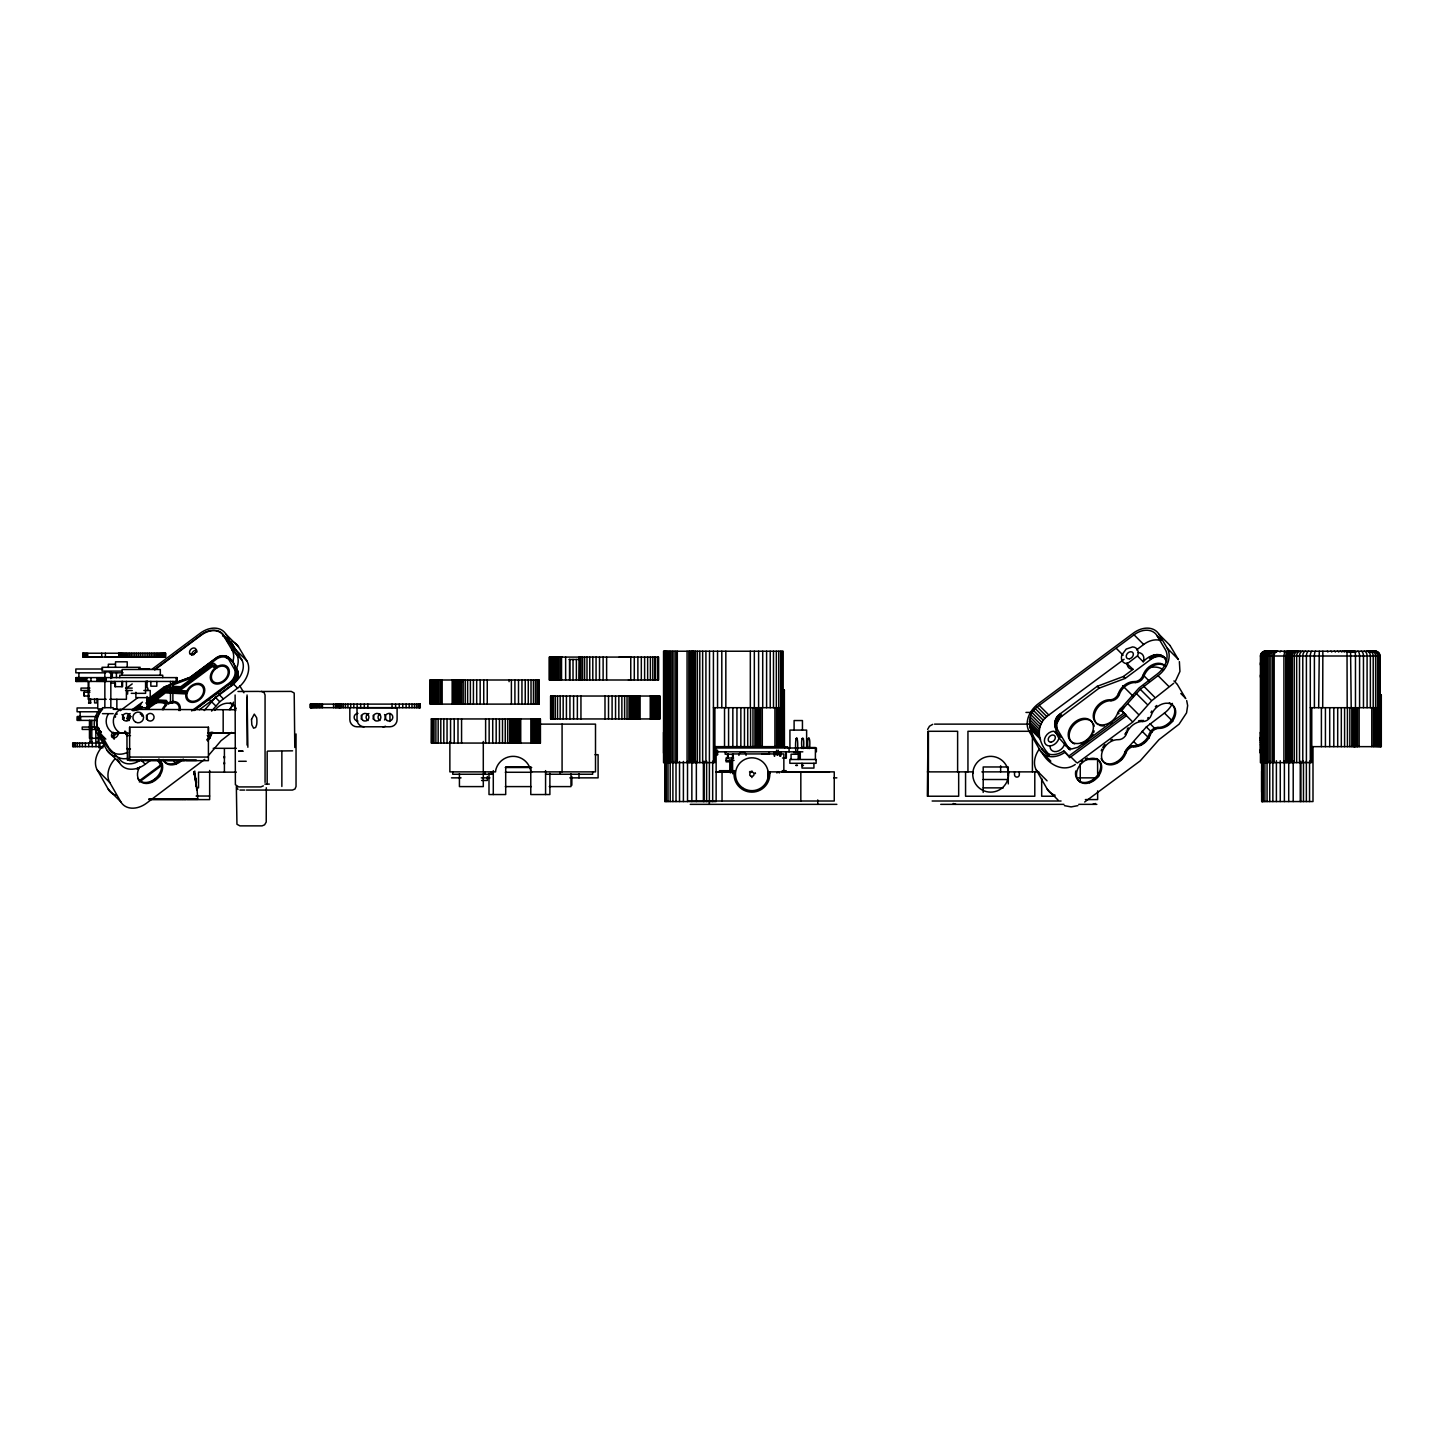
<?xml version="1.0" encoding="UTF-8"?>
<svg xmlns="http://www.w3.org/2000/svg" width="1454" height="1454" viewBox="0 0 1454 1454"><rect width="100%" height="100%" fill="white"/><g stroke="black" fill="none" stroke-linecap="round" stroke-linejoin="round"><path stroke-width="1.5" d="M127.607 760.26L127.498 748.537L127.607 760.26L184.658 760.406M187.457 799.355L197.799 799.3L196.926 787.868L198.526 787.868L198.526 772.147L236.348 772.147M208.413 733.179L208.413 727.218L129.624 727.218L129.624 760.642L208.413 760.642L208.413 727.218M223.171 709.752L223.171 733.179M224.407 762.932L224.407 764.041L224.407 762.132M224.407 757.516L224.407 756.407L224.407 758.316M224.407 748.719L224.407 772.147M235.112 709.752L113.339 709.352M430.366 704.118L430.475 679.999M430.784 704.118L430.784 679.999M431.365 704.118L431.365 679.999M431.602 743.067L431.729 718.948M432.038 743.067L432.038 718.948M432.074 704.118L432.074 679.999M432.638 743.067L432.638 718.948M432.928 704.118L432.928 679.999M434.037 743.067L434.037 718.948M433.91 704.118L433.91 679.999M435.037 704.118L435.037 679.999M435.891 743.067L435.891 718.948M436.273 704.118L436.273 679.999M437.636 704.118L437.636 679.999M438.163 743.067L438.163 718.948M439.108 704.118L439.108 679.999M440.798 743.067L440.798 718.948M440.689 704.118L440.689 679.999M442.161 704.118L442.161 679.999M443.797 743.067L443.797 718.948M447.05 743.067L447.05 718.948M450.558 743.067L450.558 718.948M452.158 704.118L452.158 679.999M453.303 704.118L453.303 679.999M454.23 743.067L454.23 718.948M454.339 704.118L454.339 679.999M455.284 704.118L455.284 679.999M456.138 704.118L456.138 679.999M456.901 704.118L456.901 679.999M457.574 704.118L457.574 679.999M457.992 743.067L457.992 718.948M458.137 704.118L458.137 679.999M458.61 704.118L458.61 679.999M458.973 704.118L458.973 679.999M459.246 704.118L459.246 679.999M459.391 704.118L459.464 679.999M459.682 704.118L459.682 679.999M460.391 704.118L460.391 679.999M461.572 743.067L461.572 718.948M461.572 704.118L461.572 679.999M463.19 704.118L463.19 679.999M465.225 704.118L465.225 679.999M467.625 704.118L467.625 679.999M470.387 704.118L470.387 679.999M473.422 704.118L473.422 679.999M476.694 704.118L476.694 679.999M480.165 704.118L480.165 679.999M483.746 704.118L483.746 679.999M485.618 743.067L485.618 718.948M487.254 704.118L487.254 679.999M489.144 743.067L489.144 718.948M492.724 743.067L492.724 718.948M496.177 743.067L496.177 718.948M499.467 743.067L499.467 718.948M502.502 743.067L502.502 718.948M505.247 743.067L505.247 718.948M507.664 743.067L507.664 718.948M509.663 743.067L509.663 718.948M510.499 743.067L510.499 718.948M511.317 743.067L511.317 718.948M511.39 704.118L511.39 679.999M512.48 743.067L512.48 718.948M513.189 743.067L513.189 718.948M513.426 743.067L513.48 718.948M513.644 743.067L513.644 718.948M513.898 743.067L513.898 718.948M514.28 743.067L514.28 718.948M514.734 743.067L514.734 718.948M514.916 704.118L514.916 679.999M515.316 743.067L515.316 718.948M515.988 743.067L515.988 718.948M516.752 743.067L516.752 718.948M517.606 743.067L517.606 718.948M518.551 743.067L518.551 718.948M518.496 704.118L518.496 679.999M519.569 743.067L519.569 718.948M520.732 743.067L520.732 718.948M521.95 704.118L521.95 679.999M525.239 704.118L525.239 679.999M528.275 704.118L528.275 679.999M530.855 743.067L530.855 718.948M531.019 704.118L531.019 679.999M532.273 743.067L532.273 718.948M533.436 704.118L533.436 679.999M533.636 743.067L533.636 718.948M534.89 743.067L534.89 718.948M535.454 704.118L535.454 679.999M536.035 743.067L536.035 718.948M537.053 743.067L537.053 718.948M537.071 704.118L537.071 679.999M537.944 743.067L537.944 718.948M538.253 704.118L538.253 679.999M538.689 743.067L538.689 718.948M538.925 704.118L538.961 679.999M539.325 743.067L539.325 718.948M539.816 743.067L539.816 718.948M540.161 743.067L540.197 718.948M629.691 718.948L632.799 718.948L632.799 696.03L620.44 696.03M663.551 753.117L663.551 732.271M664.787 792.085L664.787 771.22M725.673 752.899L725.655 752.045M784.706 747.883L784.706 746.811L787.577 746.92M787.577 747.883L787.577 746.811M1260.418 677.128L1260.418 675.038M1260.418 664.914L1260.418 662.806M632.799 698.411L632.817 696.048M733.997 771.874L734.016 773.546A17.902 17.902 0 0 0 751.9 792.139A17.902 17.902 0 0 0 769.802 773.546L769.82 771.874M972.744 771.874L972.762 773.546A17.902 17.902 0 0 0 990.647 792.139A17.902 17.902 0 0 0 1008.549 773.546L1008.549 771.874M194 710.552L232.422 681.581L236.166 674.474L235.33 667.749C241.291 672.711 237.038 681.962 231.713 685.67L199.398 709.697M1055.204 731.344L1058.912 738.305A8.397 6.216 -45 0 1 1049.861 745.957A8.397 6.216 -45 0 1 1044.626 738.814A8.397 6.216 -45 0 1 1053.677 731.18L1060.893 737.014C1054.186 730.944 1051.805 719.294 1060.22 713.805L1097.225 686.306L1123.342 676.528L1133.029 669.331L1126.959 663.678A9.542 7.07 -45 0 1 1121.888 654.882L1126.214 649.066L1132.63 646.903A9.542 7.07 -45 0 1 1137.7 655.699L1127.359 663.642M1058.966 737.85L1069.235 749.373L1056.931 728.618L1056.676 723.801L1059.93 717.658L1099.097 688.178L1125.214 678.4L1150.823 659.371C1155.203 655.79 1163.2 654.609 1166.544 660.152C1161.31 650.556 1148.914 655.1 1143.207 661.77L1137.519 656.081M1048.825 755.862C1035.266 743.721 1018.872 719.221 1039.192 705.354L1134.047 634.816A19.574 14.485 -45 0 1 1157.057 635.707L1161.201 639.833M1049.37 754.753C1038.047 743.503 1034.176 724.819 1048.825 715.004L1124.087 659.298M972.762 773.546L973.199 770.275A17.902 17.902 0 0 1 1008.113 770.275L1008.549 773.546M768.076 777.09L768.076 771.383M1064.637 743.521L1064.582 743.994A8.397 6.216 -45 0 1 1056.476 751.536A8.397 6.216 -45 0 1 1050.042 746.411M148.326 703.445L149.962 702.773L147.072 704.209M128.443 716.422L127.734 717.567L128.406 716.022M149.998 703.227L165.247 691.759L187.184 692.904M154.887 701.21L155.614 702.155L156.487 700.973L146.636 707.48M734.016 773.546L734.306 771.874L715.877 771.874M1322.849 651.228L1322.704 707.698M127.134 720.312L127.897 718.749M187.475 692.068L187.602 691.668A9.596 7.125 -45 0 1 201.87 685.943A9.596 7.125 -45 0 1 197.035 700.283A9.596 7.125 -45 0 1 187.057 693.322L187.475 692.068L165.211 690.941L149.671 702.464M1124.342 706.917A7.343 5.434 -45 0 0 1117.708 712.933L1117.054 714.568A14.322 10.596 -45 0 1 1100.587 724.837A14.322 10.596 -45 0 1 1094.171 711.224A14.322 10.596 -45 0 1 1110.074 699.774L1110.892 699.756A7.397 5.471 -45 0 0 1118.035 694.43L1118.38 693.594A14.322 10.596 -45 0 1 1134.484 681.599A7.561 5.598 -45 0 0 1142.989 675.274A14.322 10.596 -45 0 1 1153.422 664.314A14.322 10.596 -45 0 1 1165.454 666.241A14.322 10.596 -45 0 0 1143.953 676.237A7.561 5.598 -45 0 1 1135.447 682.562A14.322 10.596 -45 0 0 1119.344 694.558A7.397 5.471 -45 0 1 1111.038 700.737A14.322 10.596 -45 0 0 1095.989 710.297A14.322 10.596 -45 0 0 1098.352 724.728M1126.632 733.507L1127.286 731.871A14.322 10.596 -45 0 1 1142.753 721.529A7.561 5.598 -45 0 0 1151.259 715.204A14.322 10.596 -45 0 1 1167.362 703.209A14.322 10.596 -45 0 1 1174.977 716.386A14.322 10.596 -45 0 1 1158.874 728.381A7.561 5.598 -45 0 0 1150.368 734.706A14.322 10.596 -45 0 1 1135.847 746.665L1133.448 746.702A7.343 5.434 -45 0 0 1125.978 752.863A14.322 10.596 -45 0 1 1109.875 764.859A14.322 10.596 -45 0 1 1102.241 751.7A14.322 10.596 -45 0 1 1118.344 739.686A7.397 5.471 -45 0 0 1126.305 734.361L1125.669 732.543M1133.448 746.702L1132.484 745.738A7.343 5.434 -45 0 0 1125.014 751.882L1124.36 753.535A14.322 10.596 -45 0 1 1112.128 763.623A14.322 10.596 -45 0 1 1101.151 758.515M927.616 729.435L929.469 726.218L932.668 724.365M230.241 709.661L233.512 702.155M1143.207 661.77L1143.389 661.37A9.542 7.07 -45 0 0 1138.3 652.573M147.49 702.9L167.337 687.978L180.859 688.651L211.684 665.787L214.283 665.914L215.828 668.586M128.879 714.477L129.188 714.95A2.181 1.618 -45 0 1 130.169 715.695M127.225 718.639A2.181 1.618 -45 0 0 129.66 717.822L130.26 716.022M123.39 718.567L124.153 717.404M1175.414 681.199L1179.939 671.439L1179.376 661.643M204.214 710.552L216.428 696.212M1127.777 747.992L1146.352 726.927L1164.454 713.06A19.574 14.485 -45 0 0 1172.433 703.391M211.593 711.115L219.772 701.773L237.565 688.142A21.974 16.248 -45 0 0 246.871 660.861L238.474 646.757L225.988 634.271A21.974 16.267 -45 0 0 200.161 633.29L151.907 669.313M208.685 755.28L221.008 740.722L231.659 732.398M1132.139 721.384L1121.361 710.588L1140.245 689.287L1158.038 675.656A21.974 16.248 -45 0 0 1167.344 648.375L1158.947 634.271A21.974 16.267 -45 0 0 1133.12 633.29L1038.283 703.791A21.974 16.267 -45 0 0 1028.996 731.089L1040.046 750.373L1050.824 761.169M102.434 708.77C89.821 720.711 100.29 738.305 108.977 748.974A19.574 14.485 -45 0 0 114.175 753.59M1121.361 710.588L1120.471 709.025L1139.045 687.96L1157.148 674.093A19.574 14.485 -45 0 0 1165.436 649.774L1157.057 635.707M204.741 759.333L146.509 803.208A21.974 16.267 -45 0 1 120.809 801.826L108.323 789.34L97.273 770.038A21.974 16.267 -45 0 1 104.361 744.557M717.567 754.662L716.004 754.662L717.567 754.662L717.567 750.137M730.944 772.328L731.326 759.988M778.181 750.137C779.762 756.334 775.037 756.334 776.654 750.137M795.883 752.536C794.32 733.416 798.973 733.416 797.41 752.536M801.936 748.556C800.409 734.688 805.007 734.688 803.462 748.556M808.006 748.556C806.461 734.688 811.078 734.688 809.533 748.556M783.67 772.328L782.525 771.947M1173.687 683.307L1151.713 700.701L1132.866 721.966L1077.359 763.041M263.356 785.869L260.811 786.923L238.692 786.923L235.384 784.706L235.112 694.994M1172.542 721.184L1165.763 726.328M126.861 718.403L128.007 717.676M1136.555 649.865L1143.68 644.486A19.574 14.485 -45 0 1 1160.874 640.614M1319.287 651.228L1318.669 707.698M132.496 710.661L141.183 703.99M146.545 700.228L164.048 686.997L190.183 677.237L215.265 658.589C223.007 651.628 233.967 658.135 235.13 667.895A12.723 9.433 -45 0 1 229.805 683.707L193.891 710.406M133.786 710.842L140.402 705.935L141.147 707.589A2.181 1.618 -45 0 0 141.747 707.844M146.981 701.028L164.357 688.124L170.645 685.797M135.894 710.461L141.783 706.444M145.854 703.064L167.21 687.197L180.823 687.833L211.557 664.987L214.865 665.114L216.591 668.022M128.843 716.04L130.188 715.768M137.948 709.825L142.092 706.753M129.206 716.658L131.26 716.677M147.672 704.827L148.69 704.063M145.309 709.352L155.087 702.1M147.872 708.589L156.305 702.882A2.181 1.618 -45 0 0 157.196 701.991L157.577 700.864A2.181 1.618 -45 0 0 157.305 699.919L156.487 699.447A2.181 1.618 -45 0 0 154.124 700.701L151.361 702.827L150.598 701.628A2.181 1.618 -45 0 0 147.636 702.627M190.801 678.127L217.046 658.717A11.505 8.542 -45 0 1 228.678 659.298L234.657 669.64M191.655 710.951L229.332 682.944A11.523 8.542 -45 0 0 234.657 669.64M154.415 780.107L159.849 776.072M1124.106 712.914L1077.759 747.301L1071.507 749.028L1066 745.866M1091.627 781.452L1098.861 776.072M1116.945 762.623L1122.379 758.588M1140.445 745.157L1145.879 741.122M126.825 687.887L132.205 683.907M154.597 669.531L201.088 634.816A19.574 14.485 -45 0 1 224.098 635.707L228.296 642.741M154.778 669.84L201.27 635.125A19.102 14.14 -45 0 1 223.734 635.98L233.367 645.649L241.746 659.716A19.102 14.14 -45 0 1 233.658 683.435M120.209 710.697L137.948 697.557M131.841 709.988L142.492 702.1M218.155 694.921L231.931 684.725M99.254 709.843A21.974 16.267 -45 0 0 96.037 731.089L107.087 750.373L119.555 762.859A21.974 16.267 -45 0 0 145.273 764.241L150.653 760.26M139.275 780.816L160.576 765.058L162.448 764.913L159.195 759.242M139.366 781.998L162.448 764.913L157.904 760.387L160.576 765.058M151.579 781.852L156.905 777.908M1041.936 748.974A19.574 14.485 -45 0 0 1062.91 751.5L1063.765 750.918L1069.762 757.589L1070.835 756.862L1126.468 715.695L1120.471 709.025M1084.666 802.008L1140.172 760.915L1159.002 739.65L1179.049 724.201L1186.555 712.878L1187.664 705.572L1186.682 700.592M1095.498 803.517L1092.808 804.353M1125.578 714.132L1068.872 756.025L1063.765 750.918M1064.655 752.481L1063.565 753.208A21.974 16.267 -45 0 1 1040.046 750.373M141.365 759.533L137.185 762.023A19.102 14.14 -45 0 1 119.01 758.334M1075.269 764.459C1063.619 772.765 1048.861 764.749 1042.518 753.426M190.401 678.382L172.717 684.979M149.199 702.864L149.38 702.427M164.102 687.16L190.256 677.4L215.356 658.735A12.741 9.451 -45 0 1 230.295 659.516M1077.905 805.625L1071.125 806.915L1064.437 805.643M292.581 750.827L267.7 751.1M258.867 691.486L291.218 691.413L294.199 693.013L294.798 747.52M237.983 691.486L258.358 691.413M1133.029 669.331L1132.63 669.367A9.542 7.07 -45 0 1 1127.104 662.751M141.965 760.151L142.637 760.297M178.624 760.333L181.314 760.315L179.605 760.351M185.93 760.188L178.933 760.188M157.305 699.919L166.301 700.41L168.119 702.954L169.409 702.391A10.814 8.033 -45 0 1 180.06 710.533M1132.575 745.738L1134.883 745.702A14.322 10.596 -45 0 0 1149.405 733.743A7.561 5.598 -45 0 1 1157.911 727.418A14.322 10.596 -45 0 0 1173.36 717.058A14.322 10.596 -45 0 0 1169.325 702.827M138.348 760.297L135.64 760.278M184.985 760.278L184.167 760.242M180.169 799.118L182.568 799.318L181.55 799.118M185.385 799.118L187.366 799.3L186.167 799.137M186.257 799.318L184.458 799.118M137.348 760.115L139.348 760.315M180.769 799.118L185.458 799.318M630.364 679.999L628.437 680.018L631.563 679.999M138.257 760.115L141.256 760.297M1265.198 651.228L1375.284 651.228M82.769 653.228L165.629 653.228L165.629 657.044L82.769 657.044L82.823 653.228M1311.762 707.698L1311.762 762.605L1260.418 762.605L1260.418 656.008L1380.064 656.008L1380.01 746.647M105.379 653.228L105.379 657.063L118.737 657.044L118.737 653.228M562.207 657.081L549.43 657.081L549.43 679.999L658.571 679.999L658.571 657.081L549.43 657.081L549.43 679.999L552.52 679.999M569.059 659.462L580.346 659.462M114.666 664.224L108.341 664.224L108.341 667.404M140.256 667.295L102.053 667.295L102.053 671.112L122.281 671.112M102.761 669.004L75.844 669.004L75.844 672.82L105.633 672.82M138.639 669.004L149.853 669.004M109.486 672.82L123.117 672.82M89.894 688.087L80.988 688.087L80.988 690.486L89.894 690.486M125.553 688.087L132.241 688.087M783.143 690.196L784.433 690.196M125.553 690.486L132.241 690.486M143.855 690.486L150.216 690.486L150.216 697.647L135.894 697.647L135.894 692.268M88.967 696.012L84.005 696.012L84.005 692.195L89.966 692.195M131.26 693.34L145.582 693.34L145.582 681.417M553.774 696.048L550.666 696.048L550.666 718.948L659.807 718.948L659.807 696.03L550.666 696.03L550.666 718.948L553.756 718.967M106.178 699.301L88.203 699.301L88.203 681.399M109.704 699.301L126.407 699.301L126.407 681.399M88.53 702.918L90.911 702.918M102.471 707.698L113.212 707.698M138.693 707.698L149.435 707.698M713.423 707.698L783.197 707.698M1310.29 707.698L1380.064 707.698M97.273 707.953L77.08 707.953L77.08 711.769L97.963 711.769M101.744 708.861L97.763 708.861L97.763 699.301M113.285 708.861L116.865 708.861L116.865 699.301M1025.942 712.424L1031.195 712.424M102.471 713.66L113.212 713.66M97.745 716.568L77.244 716.568L77.244 720.384L96.237 720.384M539.579 724.128L595.504 724.128L595.504 771.874L530.746 771.874L530.619 770.275A17.902 17.902 0 0 0 495.705 770.275L495.56 771.874L449.868 771.874L449.868 741.485M934.522 724.128L1028.36 724.128M95.6 727.055L82.224 727.055L82.224 729.435L95.6 729.435M928.015 731.289L927.361 796.229L958.677 796.229L958.677 771.874M1030.195 731.289L967.946 731.289L967.946 771.874M1261.618 732.271L1260.418 732.271L1260.418 753.117L1261.618 753.117M108.105 714.314A13.486 13.486 0 0 0 113.339 733.179L129.679 733.179L129.624 727.218M1260.418 732.943L1261.618 732.907M113.339 733.179L126.971 733.179L126.971 748.901L130.478 748.901M126.971 735.579L130.478 735.579M1260.418 737.342L1261.618 737.342M1260.418 737.632L1261.618 737.632M1260.418 737.996L1261.618 737.996M100.689 738.268L89.457 738.268L89.457 720.366M795.883 738.596L797.028 738.214M801.936 738.596L803.462 738.596M808.006 738.596L809.151 738.214M1260.418 738.505L1261.618 738.505M1260.418 739.159L1261.618 739.159M1260.418 739.977L1261.618 739.941M1260.418 740.359L1261.618 740.359M1260.418 740.904L1261.618 740.904M89.766 741.867L92.165 741.867M1260.418 742.394L1261.618 742.303M104.106 743.067L72.7 743.067L72.7 746.647L102.998 746.647M1260.418 744.812L1261.618 744.812M713.914 746.647L784.433 746.647L784.36 690.196M1310.763 746.647L1381.3 746.647L1381.3 694.957M801.081 747.538L815.403 747.538L815.403 759.479M102.98 747.81L98.999 747.81L98.999 738.268M715.677 747.992L816.385 747.992L816.385 751.827M213.211 748.319L236.348 748.319M1260.418 749.555L1261.618 749.555M1260.418 750.1L1261.618 750.1M1260.418 750.5L1261.618 750.5M238.692 751.209L243.127 751.209L238.692 751.1M1260.418 751.3L1261.618 751.3M715.677 751.827L802.844 751.827M1260.418 751.954L1261.618 751.954M793.611 752.536L800.282 752.536L800.282 758.588L799.064 758.588L799.064 752.536M1260.418 752.463L1261.618 752.463M1260.418 752.827L1261.618 752.827M732.634 754.208L725.164 754.208L725.164 751.827M761.878 754.208L769.33 754.208L769.33 751.827M778.199 754.662L777.054 755.044M595.013 754.681L598.103 754.681L598.103 777.854L569.841 777.854M129.624 757.061L208.413 757.061M733.616 758.007L726.091 758.007L726.091 761.823L731.58 761.823L731.58 760.387M782.488 758.007L786.323 758.007L786.323 751.936M1085.375 759.461L1097.57 759.461L1097.643 773.764M186.221 760.406L196.563 760.351L127.498 760.006M726.091 760.387L734.052 760.387M238.692 761.278L246.235 761.278M801.936 765.386L803.462 765.386L802.317 765.767M505.301 767.512L531.691 767.512M719.385 770.693L734.579 770.693M782.252 770.693L786.232 770.693M1262.854 771.22L1261.654 771.22L1261.654 792.085L1262.854 792.085M927.361 771.874L973.053 771.874M981.868 771.874L1038.792 771.874M1261.654 771.856L1262.854 771.892M731.362 771.947L729.799 771.947L729.835 759.988M505.301 772.274L531.691 772.274M715.95 772.256L734.215 772.256M781.852 772.256L829.471 772.256M493.288 774.255L452.739 774.255L452.739 771.874M545.577 774.255L592.65 774.255L592.65 771.874M1261.654 776.309L1262.854 776.309M1261.654 776.6L1262.854 776.6M1261.654 776.945L1262.854 776.945M1261.654 777.454L1262.854 777.454M451.503 777.854L461.063 777.854M481.31 777.854L489.943 777.854M833.76 777.854L836.85 777.854M1076.396 777.854L1096.28 777.854M1261.654 778.108L1262.854 778.108M1261.654 778.908L1262.854 778.908M1261.654 778.981L1262.854 778.926M983.177 779.508L1007.804 779.508M1261.654 779.308L1262.854 779.308M1261.654 779.853L1262.854 779.853M481.583 780.471L487.326 780.471L487.326 776.491M1261.654 783.761L1262.854 783.761M264.864 784.088L269.317 784.088M505.32 786.596L531.364 786.596M549.267 786.596L570.968 786.596L570.968 773.873M983.177 787.868L1003.315 787.868M1261.654 788.504L1262.854 788.504M1261.654 789.068L1262.854 789.068M1261.654 789.467L1262.854 789.467M239.928 790.067L244.69 790.067M246.453 790.067L292.454 790.067L294.98 789.013L296.034 786.487L296.034 733.961M1261.654 790.267L1262.854 790.267M1261.654 790.921L1262.854 790.921M1261.654 791.43L1262.854 791.412M1261.654 791.794L1262.854 791.794M196.126 796.029L209.649 796.029M1054.75 796.229L1041.682 796.229L1041.682 778.508M182.477 799.118L184.513 799.246M148.871 799.609L209.649 799.609L209.649 770.438M1085.375 799.573L1097.643 799.573L1097.643 790.885M688.614 801.009L834.251 801.009L834.251 771.874L769.493 771.874L769.802 773.546M932.141 801.009L1061.056 801.009M690.25 804.353L836.85 804.353M940.72 804.353L1063.946 804.353M1078.741 804.353L1096.861 804.353M619.204 657.081L631.563 657.081M101.725 653.228L101.725 657.081L87.713 657.044L87.713 653.228M181.296 760.278L184.222 760.351L183.222 760.169M148.762 798.991L197.799 799.3M149.835 799.318L185.894 799.355M140.238 760.115L140.311 760.26M137.421 760.297L135.967 760.133M180.859 799.3L179.696 799.209L181.605 799.227M130.115 748.846L127.734 748.792M156.487 700.973L165.738 701.446L167.973 704.209A9.596 7.125 -45 0 1 176.479 703.372A9.596 7.125 -45 0 1 179.006 710.588M172.699 686.324L180.805 686.706L210.975 664.296C214.792 660.57 215.992 667.568 218.409 665.932A10.814 8.033 -45 0 1 229.187 673.438A10.814 8.033 -45 0 1 215.192 683.853A10.814 8.033 -45 0 1 213.411 669.64C215.646 668.749 213.356 665.859 211.702 666.913L181.205 689.541L166.737 689.687L186.766 690.941L187.602 689.687A10.814 8.033 -45 0 1 203.069 685.434A10.814 8.033 -45 0 1 197.871 700.901A10.814 8.033 -45 0 1 185.749 695.212L185.73 693.921L165.392 692.867L156.796 699.538M156.305 702.882C157.486 702.3 168.191 702.155 164.411 706.117A10.814 8.033 -45 0 0 162.212 709.607M156.232 701.773L165.229 702.264L166.465 705.335A9.596 7.125 -45 0 0 163.175 709.77M147.145 704.19L147.745 704.917A2.181 1.618 -45 0 0 150.707 703.918L153.542 701.664L155.069 703.263M261.484 691.413L264.01 692.467L265.064 694.994L265.064 782.397M225.806 657.444L231.568 660.134L237.129 669.567M955.896 804.353L953.206 803.517M1350.584 651.228L1351.202 707.698M237.947 789.467L236.348 786.487L236.947 824.273L239.928 825.872L262.065 825.872L264.592 824.818L266.227 822.055L266.3 787.741M730.217 772.328L729.835 771.947A9.542 9.542 0 0 0 730.453 772.91M227.824 656.717L232.295 661.17M226.642 656.172L228.46 657.971M225.37 655.809L227.169 657.626M235.875 668.913L237.674 670.73M236.239 670.185L238.056 672.002M236.402 671.566L238.22 673.366M236.384 673.002L238.202 674.801M236.166 674.474L237.983 676.274M235.766 675.965L237.584 677.764M235.166 677.437L236.984 679.254M234.403 678.891L236.22 680.708M233.494 680.272L235.294 682.09M232.422 681.581L234.221 683.398M231.222 682.78L233.022 684.598M229.914 683.871L231.713 685.67M1158.947 634.271L1169.725 645.067M1167.344 648.375L1178.122 659.153M1163 656.299L1165.799 659.08M1161.928 655.554L1163.8 657.426M1160.71 654.991L1162.582 656.863M1159.383 654.609L1161.255 656.481M1157.966 654.445L1159.838 656.317M1156.475 654.464L1158.347 656.336M1154.949 654.7L1156.821 656.572M1134.047 634.816L1143.68 644.486M1153.404 655.136L1155.276 657.008M1151.859 655.754L1153.731 657.626M1150.35 656.554L1152.222 658.426M1173.96 680.926L1177.031 684.016M1148.951 657.499L1150.823 659.371M1180.793 693.485L1185.428 698.12M1158.038 675.656L1168.816 686.452M1143.498 675.328L1149.66 681.49M1116.236 648.32L1123.124 655.209M1142.989 675.274L1143.953 676.237M1143.735 686.233L1154.512 697.029M1134.484 681.599L1135.447 682.562M1164.454 713.06L1172.724 721.329M1140.245 689.287L1151.023 700.065M1123.342 676.528L1125.214 678.4M1136.246 693.431L1147.024 704.209M1122.615 685.725L1133.411 696.502M1157.911 727.418L1158.874 728.381M1150.059 723.71L1155.566 729.236M1118.38 693.594L1119.344 694.558M1127.922 703.827L1138.7 714.623M1138.573 720.839A14.322 10.596 -45 0 1 1141.79 720.548L1142.753 721.529M1146.352 726.927L1151.859 732.434M1149.405 733.743L1150.368 734.706M1097.225 686.306L1099.097 688.178M1142.135 731.289L1149.024 738.178M1110.074 699.774L1111.038 700.737M1117.708 712.933L1118.671 713.896A7.343 5.434 -45 0 1 1119.017 713.06M1126.323 730.908L1127.286 731.871M1133.829 741.685L1137.955 745.829M1126.305 734.361L1125.341 733.398A7.397 5.471 -45 0 1 1124.905 734.215M1134.883 745.702L1135.847 746.665M1133.302 745.738L1134.265 746.702M1125.014 751.882L1125.978 752.863M1060.22 713.805L1062.092 715.677M1059.094 714.732L1060.966 716.604M1058.058 715.786L1059.93 717.658M1057.131 716.913L1059.003 718.785M1056.331 718.112L1058.203 719.984M1055.677 719.366L1057.549 721.239M1055.168 720.639L1057.04 722.511M1039.192 705.354L1048.825 715.004M1054.804 721.929L1056.676 723.801M1054.623 723.22L1056.495 725.092M1037.211 706.971L1046.862 716.622M1054.604 724.456L1056.476 726.328M1054.75 725.637L1056.622 727.509M1055.059 726.746L1056.931 728.618M1055.531 727.727L1057.403 729.599M1035.393 708.77L1045.044 718.421M1033.776 710.733L1043.409 720.402M1068.254 748.119L1070.126 749.991M1032.358 712.842L1042.009 722.493M1031.195 715.023L1040.846 724.674M1070.835 756.862L1076.523 762.55M1030.304 717.258L1039.937 726.909M1029.668 719.512L1039.319 729.163M1029.341 721.747L1038.974 731.398M1029.287 723.91L1038.938 733.561M1029.541 725.982L1039.174 735.633M1030.086 727.909L1039.719 737.56M1030.904 729.672L1040.537 739.323M1028.996 731.089L1032.086 734.161M1039.519 748.792A21.974 16.267 -45 0 0 1036.302 770.038L1047.08 780.834M1036.302 770.038L1047.334 789.34L1058.112 800.118M225.988 634.271L234.385 648.375L246.871 660.861M223.734 635.98L232.095 650.065L241.746 659.716M232.894 683.471L237.565 688.142M218.573 694.049L223.262 698.738M215.083 697.084L219.772 701.773M209.521 699.683L215.755 705.917M211.175 732.034A7.561 5.598 -45 0 0 210.394 733.743L211.357 734.706A14.322 10.596 -45 0 1 207.631 740.922M207.25 735.415L210.012 738.178M140.838 759.824L145.273 764.241M96.582 725.982L99.345 728.727M97.127 727.909L101.253 732.053M102.707 709.007A19.102 14.14 -45 0 0 98.327 729.399L101.344 732.416M97.945 729.672L100.689 732.434M101.289 734.579L105.833 739.123M98.327 729.399L109.359 748.683L113.903 753.227A19.102 14.14 -45 0 0 127.679 758.388M97.273 770.038L109.759 782.525L120.809 801.826M1170.07 645.576L1178.467 659.662M1177.376 684.525L1185.755 698.629M239.71 685.725L243.908 692.776M125.498 731.417L127.588 735.052M124.917 731.289L127.007 734.906M124.735 731.417L126.825 735.052M1164.672 658.28L1166.617 661.643M173.771 760.587L175.989 764.422M1068.872 756.025L1069.762 757.589M124.626 731.671L126.789 735.451M117.356 759.006L119.555 762.859M114.139 739.25L113.83 738.541A3.817 2.835 -45 0 1 115.139 734.815A3.817 2.835 -45 0 1 118.883 733.616M1347.022 651.228L1347.186 707.698M194.781 771.02L196.417 786.687L193.964 771.729L196.49 782.343M194.145 772.856L195.763 780.434M193.964 771.729L195.327 778.253M196.417 786.687L195.236 777.054L196.744 789.813M247.053 694.994L247.871 747.265M1380.973 694.957L1381.027 746.647M1380.573 694.957L1380.573 746.647M1379.791 707.698L1379.737 656.008A4.78 4.744 -90 0 0 1375.048 651.228M1379.283 746.647L1379.337 656.008A4.78 4.689 -90 0 0 1379.246 655.082M1378.955 707.698L1378.955 656.008A4.78 4.616 -90 0 0 1374.321 651.228M1378.41 708.443L1378.41 746.647M1377.556 707.698L1377.556 656.008A4.78 4.417 -90 0 0 1373.139 651.228M1377.374 708.443L1377.374 746.647M1376.193 708.443L1376.193 746.647M1375.629 707.698L1375.629 656.008A4.78 4.144 -90 0 0 1371.486 651.228M1374.884 708.443L1374.884 746.647M1373.43 708.443L1373.43 746.647M1373.212 707.698L1373.212 656.008A4.78 3.799 -90 0 0 1369.414 651.228M1371.794 708.443L1371.794 746.647M1370.359 707.698L1370.359 656.008A4.78 3.381 -90 0 0 1366.978 651.228M1367.087 707.698L1367.087 656.008A4.78 2.908 -90 0 0 1364.179 651.228M1363.47 707.698L1363.47 656.008A4.78 2.399 -90 0 0 1361.089 651.228M1359.581 707.698L1359.581 656.008A4.78 1.836 -90 0 0 1357.745 651.228M1359.145 708.443L1359.145 746.647M1357.527 708.443L1357.527 746.647M1356.964 708.443L1356.964 746.647M1355.782 708.443L1355.782 746.647M1355.473 707.698L1355.473 656.008A4.78 1.236 -90 0 0 1354.237 651.228A4.78 3.599 -90 0 1 1356.309 652.028M1354.946 708.443L1354.946 746.647M1354.692 708.443L1354.692 746.647M1354.346 708.443L1354.292 746.647M1354.019 708.443L1354.019 746.647M1353.183 708.443L1353.183 746.647M1351.802 708.443L1351.802 746.647M1349.839 708.443L1349.839 746.647M1347.44 708.443L1347.44 746.647M1344.586 708.443L1344.586 746.647M1341.315 708.443L1341.315 746.647M1337.698 708.443L1337.698 746.647M1333.809 708.443L1333.809 746.647M1329.701 708.443L1329.701 746.647M1325.43 708.443L1325.43 746.647M1321.395 708.443L1321.395 746.647M1314.398 707.698L1314.398 656.008A4.78 1.236 -90 0 1 1315.652 651.228M1312.998 746.647L1312.998 801.554L1261.654 801.554L1261.654 760.733M1310.29 762.605L1310.29 656.008A4.78 1.836 -90 0 1 1312.126 651.228M1309.545 761.151L1309.545 801.554M1306.401 762.605L1306.401 656.008A4.78 2.399 -90 0 1 1308.782 651.228M1306.364 761.151L1306.364 801.554M1303.475 761.151L1303.475 801.554M1302.784 762.605L1302.784 656.008A4.78 2.908 -90 0 1 1305.692 651.228M1300.93 761.151L1300.93 801.554M1300.258 762.023L1300.258 801.554M1299.512 762.605L1299.512 656.008A4.78 3.381 -90 0 1 1302.911 651.228M1296.659 762.605L1296.659 656.008A4.78 3.799 -90 0 1 1300.458 651.228M1294.242 762.605L1294.242 656.008A4.78 4.144 -90 0 1 1298.386 651.228M1293.206 760.733L1293.206 801.554M1292.315 762.605L1292.315 656.008A4.78 4.417 -90 0 1 1296.75 651.228M1290.934 762.605L1290.934 656.008A4.78 4.616 -90 0 1 1295.55 651.228M1290.08 762.605L1290.08 656.008A4.78 4.744 -90 0 1 1294.823 651.228M1289.807 656.008A4.78 4.78 0 0 1 1294.587 651.228A4.78 4.762 -90 0 0 1289.753 656.008L1289.753 762.605M1289.425 762.605L1289.425 656.008A4.78 4.689 -90 0 1 1294.115 651.228M1288.717 801.554L1288.771 656.008A4.78 4.526 -90 0 1 1293.297 651.228M1287.79 762.605L1287.79 656.008A4.78 4.289 -90 0 1 1292.079 651.228M1286.463 762.605L1286.463 656.008A4.78 4.017 -90 0 1 1290.48 651.228M1285.827 762.605L1285.827 656.008A4.78 3.744 -90 0 1 1289.571 651.228M1284.391 760.733L1284.391 801.554M1283.918 762.605L1283.918 656.008A4.78 3.49 -90 0 1 1287.408 651.228M1280.265 760.733L1280.265 801.554M1276.394 760.733L1276.394 801.554M1274.177 762.605L1274.177 656.008A4.78 3.272 -90 0 1 1277.448 651.228M1272.868 760.733L1272.868 801.554M1272.686 762.605L1272.686 656.008A4.78 3.272 -90 0 1 1275.958 651.228M1270.869 762.605L1270.869 656.008A4.78 3.49 -90 0 1 1274.358 651.228M1269.742 760.733L1269.742 801.554M1269.178 762.605L1269.178 656.008A4.78 3.708 -90 0 1 1272.868 651.228M1267.597 762.605L1267.597 656.008A4.78 3.889 -90 0 1 1271.487 651.228M1267.07 760.733L1267.07 801.554M1266.18 762.605L1266.18 656.008A4.78 4.071 -90 0 1 1270.233 651.228M1264.889 801.554L1264.889 656.008A4.78 4.217 -90 0 1 1269.106 651.228M1263.744 762.605L1263.744 656.008A4.78 4.362 -90 0 1 1268.106 651.228M1263.235 760.733L1263.235 801.554M1262.763 762.605L1262.763 656.008A4.78 4.471 -90 0 1 1267.252 651.228M1262.526 760.733L1262.526 801.554M1262.163 760.733L1262.163 801.554M1262.017 801.554L1261.945 656.008A4.78 4.58 -90 0 1 1266.525 651.228M1261.29 762.605L1261.29 656.008A4.78 4.653 -90 0 1 1265.943 651.228M1261.272 654.173A4.78 4.707 -90 0 0 1260.909 656.008L1260.909 762.605M1080.249 763.55L1080.249 782.197M1034.794 771.874L1034.794 796.229L965.565 796.229L965.565 771.874M1032.413 735.797L1032.413 771.874M1019.309 771.874L1019.309 774.728A2.381 2.381 0 0 1 1016.928 777.108A2.381 2.381 0 0 1 1014.529 774.728L1014.529 771.874M1008.276 783.924L1008.276 766.967L983.195 766.967L983.195 792.412M1007.804 771.874L1007.804 774.746M1000.643 765.785L1000.643 771.874M957.623 771.874L957.623 731.289L928.415 731.289L928.415 771.874M928.052 771.874L928.052 796.229M817.748 799.936L817.748 804.353M813.931 763.295L813.931 768.076L802.008 768.076L802.008 763.295M806.625 747.992L806.625 730.09L789.922 730.09L789.922 747.992M802.444 730.09L802.444 720.548L794.102 720.548L794.102 730.09M800.827 771.874L800.827 801.009M799.682 752.536L799.682 758.588M798.228 759.479L798.228 754.226L791.067 754.226L791.067 759.479M789.068 747.992L789.068 751.827M785.723 751.936L785.723 758.007M784.106 690.196L784.106 746.647M783.851 771.983L783.851 753.935L732.525 753.935L732.634 773.746M783.706 690.196L783.706 746.647M783.143 746.647L783.197 651.228L663.551 651.228L663.551 762.605L714.895 762.605L714.895 707.698M782.416 708.262L782.416 746.647M782.088 651.228L782.088 707.698M781.543 708.262L781.543 746.647M780.871 751.936L780.871 755.989M780.689 651.228L780.689 707.698M780.507 708.262L780.507 746.647M780.271 751.936L780.271 755.989M779.653 751.936L779.653 755.989M779.326 708.262L779.326 746.647M778.762 651.228L778.762 707.698M778.017 708.262L778.017 746.647M776.345 651.228L776.345 707.698M776.563 708.262L776.563 746.647M774.927 708.262L774.927 746.647M774.8 751.936L774.8 755.989M774.2 751.936L774.2 755.989M773.492 651.228L773.492 707.698M770.22 651.228L770.22 707.698M766.603 651.228L766.603 707.698M762.714 651.228L762.714 707.698M762.296 708.262L762.296 746.647M760.66 708.262L760.66 746.647M760.097 708.262L760.097 746.647M758.915 708.262L758.915 746.647M758.606 651.228L758.606 707.698M757.825 708.262L758.079 746.647M757.425 708.262L757.479 746.647M757.152 708.262L757.152 746.647M756.316 708.262L756.316 746.647M754.935 708.262L754.935 746.647M754.335 651.228L754.335 707.698M752.972 708.262L752.972 746.647M751.9 770.893L751.9 772.092M751.9 776.381L751.9 777.581M750.573 708.262L750.573 746.647M750.319 651.228L750.319 707.698M747.719 708.262L747.719 746.647M744.448 708.262L744.448 746.647M740.849 708.262L740.849 746.647M736.942 708.262L736.942 746.647M733.016 753.954L733.016 758.007M732.834 708.262L732.834 746.647M732.053 758.007L732.053 760.387M728.581 708.262L728.581 746.647M728.163 753.954L728.163 758.007M727.563 753.954L727.545 758.007M725.837 651.228L725.837 707.698M724.528 708.262L724.528 746.647M721.802 651.228L721.802 707.698M722.038 771.874L722.038 801.009M717.549 651.228L717.549 707.698M716.131 746.647L716.131 801.554L664.787 801.554L664.787 761.46M713.423 651.228L713.423 762.605M712.678 761.151L712.678 801.554M709.534 651.228L709.352 804.353M706.608 761.151L706.608 801.554M705.917 651.228L705.917 762.605M704.063 761.151L704.063 801.554M703.391 762.023L703.391 801.554M702.645 651.228L702.645 762.605M699.792 651.228L699.792 762.605M697.375 651.228L697.375 762.605M696.357 761.46L696.357 801.554M695.448 651.228L695.448 762.605M694.067 651.228L694.067 762.605M693.213 651.228L693.213 762.605M692.886 651.228L692.94 762.605M692.558 651.228L692.558 762.605M691.904 651.228L691.85 801.554M690.923 651.228L690.923 762.605M689.596 651.228L689.596 762.605M688.978 651.228L688.978 762.605M687.524 761.46L687.524 801.554M687.07 651.228L687.07 762.605M683.398 761.46L683.398 801.554M679.527 761.46L679.527 801.554M677.31 651.228L677.31 762.605M676.019 761.46L676.019 801.554M675.819 651.228L675.819 762.605M674.002 651.228L674.002 762.605M672.893 761.46L672.893 801.554M672.311 651.228L672.311 762.605M670.73 651.228L670.73 762.605M670.203 761.46L670.203 801.554M669.313 651.228L669.313 762.605M668.022 651.228L668.022 801.554M666.877 651.228L666.877 762.605M666.368 761.46L666.368 801.554M665.896 651.228L665.896 762.605M665.296 761.46L665.15 801.554M665.078 651.228L665.078 762.605M664.423 651.228L664.423 762.605M663.915 651.228L663.915 762.605M659.734 696.03L659.807 718.948M659.534 696.03L659.534 718.948M659.171 696.03L659.171 718.948M658.698 696.03L658.698 718.948M658.298 657.081L658.298 679.999M657.935 657.081L657.935 679.999M658.062 696.03L658.062 718.948M657.317 696.03L657.317 718.948M656.426 696.03L656.426 718.948M655.409 696.03L655.409 718.948M654.827 657.081L654.827 679.999M654.264 696.03L654.264 718.948M653.01 696.03L653.01 718.948M652.81 657.081L652.81 679.999M651.646 696.03L651.646 718.948M650.392 657.081L650.392 679.999M650.229 696.03L650.229 718.948M647.648 657.081L647.648 679.999M644.613 657.081L644.613 679.999M641.323 657.081L641.323 679.999M640.105 696.03L640.105 718.948M638.942 696.03L638.942 718.948M637.87 657.081L637.87 679.999M637.924 696.03L637.924 718.948M636.979 696.03L636.979 718.948M636.125 696.03L636.125 718.948M635.362 696.03L635.362 718.948M634.689 696.03L634.689 718.948M634.289 657.081L634.289 679.999M634.108 696.03L634.108 718.948M633.653 696.03L633.653 718.948M633.272 696.03L633.017 718.948M632.853 696.03L632.799 718.948M632.563 696.03L632.563 718.948M631.854 696.03L631.854 718.948M630.763 657.081L630.763 679.999M630.691 696.03L630.691 718.948M629.873 696.03L629.873 718.948M629.037 696.03L629.037 718.948M627.037 696.03L627.037 718.948M624.62 696.03L624.62 718.948M621.876 696.03L621.876 718.948M618.841 696.03L618.841 718.948M615.551 696.03L615.551 718.948M612.098 696.03L612.098 718.948M608.517 696.03L608.517 718.948M606.627 657.081L606.627 679.999M604.991 696.03L604.991 718.948M603.119 657.081L603.119 679.999M599.521 657.081L599.521 679.999M596.067 657.081L596.067 679.999M592.796 657.081L592.796 679.999M589.742 657.081L589.742 679.999M586.998 657.081L586.998 679.999M584.599 657.081L584.599 679.999M582.563 657.081L582.563 679.999M580.946 657.081L580.946 679.999M580.946 696.03L580.946 718.948M579.764 657.081L579.764 679.999M579.056 657.081L578.819 679.999M579.001 773.637L579.001 777.854M577.365 696.03L577.365 718.948M576.384 659.462L576.384 679.999M573.603 696.03L573.603 718.948M573.021 659.462L573.021 679.999M571.84 776.491L571.84 785.251M569.75 659.462L569.75 679.999M569.932 696.03L569.932 718.948M569.532 659.462L569.532 679.999M566.424 696.03L566.424 718.948M565.642 657.081L565.642 679.999M563.171 696.03L563.171 718.948M562.08 724.128L562.08 771.874M561.535 657.081L561.535 679.999M560.299 771.874L560.299 774.255M560.044 657.081L560.044 679.999M560.172 696.03L560.172 718.948M558.481 657.081L558.481 679.999M557.536 696.03L557.536 718.948M557.009 657.081L557.009 679.999M555.646 657.081L555.646 679.999M555.264 696.03L555.264 718.948M554.41 657.081L554.41 679.999M553.411 696.03L553.411 718.948M553.283 657.081L553.283 679.999M552.302 657.081L552.302 679.999M552.011 696.03L552.011 718.948M551.448 657.081L551.448 679.999M551.411 696.03L551.411 718.948M550.975 696.03L551.102 718.948M550.739 657.081L550.739 679.999M550.157 657.081L550.157 679.999M549.848 657.081L549.739 679.999M549.885 773.328L549.885 794.538L530.783 794.538L530.783 766.967L505.701 766.967L505.701 794.538L488.998 794.538L488.998 773.328M545.577 770.62L545.577 794.538M513.426 725.164L513.426 737.105M509.082 679.999L509.082 681.672M493.288 770.62L493.288 794.538M491.379 771.874L491.379 774.255M485.073 771.874L485.073 774.255M483.291 741.485L483.291 771.874M483.291 773.655L483.291 786.596L459.428 786.596L459.428 773.655M462.554 679.999L462.554 681.672M433.165 679.999L433.165 681.672M420.024 704.118L420.024 707.698M419.661 704.118L419.661 707.698M419.334 704.118L419.334 707.698M418.152 704.118L418.152 707.698M416.498 704.118L416.498 707.698M414.445 704.118L414.445 707.698M411.991 704.118L411.991 707.698M409.192 704.118L409.192 707.698M406.102 704.118L406.102 707.698M402.758 704.118L402.758 707.698M399.25 704.118L399.25 707.698M395.597 704.118L395.597 707.698M392.035 704.118L392.035 707.698M389.945 713.423L389.945 719.639A7.161 7.161 0 0 1 389.708 721.493M367.862 704.118L367.862 707.698M364.3 704.118L364.3 707.698M360.665 704.118L360.665 707.698M357.139 704.118L357.139 707.698M353.813 704.118L353.813 707.698M350.723 704.118L350.723 707.698M349.832 707.698L349.832 719.639A7.161 7.161 0 0 0 357.012 726.8L389.945 726.782A7.161 7.161 0 0 0 397.106 719.621L397.106 707.698L357.012 707.68L357.012 719.621A7.161 7.161 0 0 0 364.172 726.782M347.924 704.118L347.924 707.698M345.47 704.118L345.47 707.698M343.398 704.118L343.398 707.698M341.763 704.118L341.763 707.698M340.563 704.118L340.563 707.698M339.836 704.118L339.836 707.698M339.6 704.118L339.6 707.698M339.4 704.118L339.4 707.698M338.782 704.118L338.782 707.698M337.746 704.118L337.746 707.698M336.347 704.118L336.347 707.698M335.51 704.118L335.51 707.698M333.566 704.118L333.566 707.698M322.461 704.118L322.461 707.698M320.989 704.118L320.989 707.698M319.371 704.118L319.371 707.698M317.881 704.118L317.881 707.698M316.518 704.118L316.518 707.698M315.245 704.118L315.245 707.698M314.119 704.118L314.119 707.698M313.119 704.118L313.119 707.698M312.265 704.118L312.265 707.698M311.538 704.118L311.538 707.698M310.956 704.118L310.956 707.698M310.52 704.118L310.52 707.698M281.858 751.464L281.858 786.487M267.172 751.536L267.172 784.088M247.053 697.302L247.053 745.066M176.77 677.619L176.77 681.435M176.207 677.619L176.207 681.435M172.881 681.435L172.881 702.918L170.481 702.918L170.481 681.435M165.483 653.228L165.32 657.044M165.065 653.228L165.065 657.044M164.811 653.228L164.811 657.044M164.193 653.228L164.193 657.044M163.43 653.228L163.43 657.044M162.721 677.619L162.721 675.219L119.737 675.219L119.737 677.619M162.521 653.228L162.521 657.044M161.503 653.228L161.503 657.044M160.358 653.228L160.358 657.044M160.322 675.219L160.322 669.494L122.118 669.494L122.118 675.219M159.086 653.228L159.086 657.044M157.723 653.228L157.723 657.044M156.814 681.417L156.814 686.197L150.834 686.197L150.834 681.417M156.25 653.228L156.25 657.044M154.687 653.228L154.687 657.044M153.052 653.228L153.052 657.044M151.343 653.228L151.343 657.044M149.58 653.228L149.58 657.044M147.781 653.228L147.781 657.044M147.835 688.087L147.835 690.486M147.054 680.836L147.054 687.542M147.054 696.502L147.054 707.698M145.927 653.228L145.927 657.044M144.055 653.228L144.055 657.044M142.183 653.228L142.183 657.044M140.293 653.228L140.293 657.044M138.439 653.228L138.439 657.044M136.585 653.228L136.585 657.044M134.786 653.228L134.786 657.044M133.023 653.228L133.023 657.044M131.314 653.228L131.314 657.044M129.679 653.228L129.679 657.044M128.116 653.228L128.116 657.044M127.643 690.486L127.643 694.067M127.225 667.295L127.225 661.806L115.52 661.806L115.52 667.295M126.643 653.228L126.643 657.044M125.28 653.228L125.28 657.044M124.008 653.228L124.008 657.044M122.863 653.228L122.863 657.044M122.572 681.417L122.572 686.67L114.775 686.67L114.775 681.417M121.845 653.228L121.845 657.044M121.936 681.417L121.936 686.67M120.955 653.228L120.955 657.044M120.191 653.228L120.191 657.044M119.555 653.228L119.555 657.044M119.083 653.228L119.083 657.044M116.429 672.82L116.429 677.6M115.411 686.67L115.411 683.162L111.195 683.089L111.195 681.417M112.321 672.82L112.321 677.6M110.831 678.6L110.831 671.875L104.852 671.875L104.852 707.698M110.831 683.071L110.831 707.698M106.215 677.619L106.215 681.435M105.397 677.619L105.324 681.435M105.142 677.619L105.142 681.435M104.415 677.619L104.415 681.435M103.87 677.619L103.87 681.435M103.198 677.619L103.198 681.435M102.416 677.619L102.416 681.435M101.526 677.619L101.526 681.435M100.544 677.619L100.544 681.435M99.853 743.067L99.853 746.647M99.435 677.619L99.435 681.435M98.236 677.619L98.236 681.435M98.218 733.289L98.218 741.867L95.837 741.867L95.837 728.981M96.945 677.619L96.945 681.435M96.982 698.629L96.982 702.918L94.601 702.918L94.601 698.629M96 743.067L96 746.647M92.274 743.067L92.274 746.647M91.802 720.384L91.802 741.867M90.966 677.619L90.966 681.435M90.566 698.629L90.566 702.918M90.112 720.384L90.112 741.867M88.876 681.435L88.876 702.918M88.712 743.067L88.712 746.647M86.822 677.619L86.822 681.435M86.422 653.228L86.422 657.044M85.35 677.619L85.35 681.435M85.404 743.067L85.404 746.647M85.223 653.228L85.223 657.044M84.114 653.228L84.114 657.044M84.132 692.195L84.368 696.012M83.95 677.619L83.95 681.435M83.114 653.228L83.114 657.044M82.66 677.619L82.66 681.435M82.369 743.067L82.369 746.647M81.46 677.619L81.46 681.435M80.624 716.568L80.624 720.384M80.37 677.619L80.37 681.435M80.134 711.769L80.134 716.549M79.752 716.568L79.752 720.384M79.679 743.067L79.679 746.647M79.388 677.619L79.388 681.435M79.425 716.568L79.425 720.384M79.007 716.568L79.007 720.384M78.898 672.82L78.898 677.6M78.516 677.619L78.516 681.435M78.407 716.568L78.371 720.384M77.771 677.619L77.771 681.435M77.862 716.568L77.862 720.384M77.607 716.568L77.48 720.384M77.135 677.619L77.135 681.435M77.371 743.067L77.371 746.647M76.626 677.619L76.626 681.435M76.244 677.619L76.244 681.435M75.481 743.067L75.481 746.647M74.063 743.067L74.063 746.647M73.009 743.067L73.136 746.647M738.905 755.408A3.58 3.58 0 0 1 742.485 751.827A3.58 3.58 0 0 1 746.066 755.408M749.501 771.965A3.58 3.58 0 0 1 750.228 771.402M755.135 772.71A3.58 3.58 0 0 1 755.48 773.564M776.818 772.892A1.908 1.908 0 0 1 779.526 772.892M1374.648 651.228A4.78 4.689 -90 0 1 1377.247 652.028M1377.956 652.628A4.78 4.689 -90 0 1 1378.537 653.355M1375.284 651.228A4.78 4.78 0 0 1 1380.064 656.008M1260.782 656.008A4.78 4.707 -90 0 1 1265.507 651.228M1260.4 656.008A4.78 4.78 0 0 1 1265.198 651.247M1261.708 653.355A4.78 4.707 -90 0 1 1265.616 651.228M1373.521 651.228A4.78 4.526 -90 0 1 1376.029 652.028M1372.74 651.228A4.78 4.417 -90 0 1 1375.193 652.028M1374.157 651.228A4.78 4.616 -90 0 1 1376.72 652.028M1377.411 652.628A4.78 4.616 -90 0 1 1377.992 653.355M1265.58 652.028A4.78 4.326 -90 0 1 1267.979 651.228M1267.615 652.028A4.78 4.017 -90 0 1 1269.851 651.228M1270.142 652.028A4.78 3.653 -90 0 1 1272.159 651.228M1273.068 652.028A4.78 3.217 -90 0 1 1274.849 651.228M1276.376 652.028A4.78 2.726 -90 0 1 1277.884 651.228M1279.993 652.028A4.78 2.199 -90 0 1 1281.21 651.228M1283.864 652.028A4.78 1.618 -90 0 1 1284.773 651.228M1287.935 652.028A4.78 1.018 -90 0 1 1288.498 651.228M1327.211 651.228A4.78 1.236 -90 0 1 1327.902 652.028M1330.737 651.228A4.78 1.836 -90 0 1 1331.755 652.028M1334.081 651.228A4.78 2.399 -90 0 1 1335.408 652.028M1337.171 651.228A4.78 2.908 -90 0 1 1338.789 652.028M1339.952 651.228A4.78 3.381 -90 0 1 1341.842 652.028M1342.406 651.228A4.78 3.799 -90 0 1 1344.514 652.028M1344.441 651.228A4.78 4.144 -90 0 1 1346.749 652.028M1346.131 651.228A4.78 4.417 -90 0 1 1348.585 652.028M1347.313 651.228A4.78 4.616 -90 0 1 1349.875 652.028M1348.04 651.228A4.78 4.744 -90 0 1 1350.675 652.028M1348.276 651.228A4.78 4.78 0 0 1 1350.93 652.028M1348.749 651.228A4.78 4.707 -90 0 1 1351.366 652.028M1349.094 651.228A4.78 4.598 -90 0 1 1351.657 652.028M1350.13 651.228A4.78 4.417 -90 0 1 1352.583 652.028M1351.529 651.228A4.78 4.18 -90 0 1 1353.856 652.028M1352.365 651.228A4.78 3.926 -90 0 1 1354.546 652.028M1366.996 651.228A4.78 3.544 -90 0 1 1368.977 652.028M1368.396 651.228A4.78 3.78 -90 0 1 1370.504 652.028M1369.668 651.228A4.78 3.98 -90 0 1 1371.867 652.028M1370.813 651.228A4.78 4.144 -90 0 1 1373.121 652.028M1371.849 651.228A4.78 4.289 -90 0 1 1374.23 652.028M146.4 715.313A3.817 3.817 0 0 1 146.4 719.148M129.242 720.53A3.817 3.817 0 0 1 130.151 713.532M121.918 714.532A3.817 3.817 0 0 1 122.518 719.148M115.393 717.222A3.817 3.817 0 0 1 115.52 716.24M116.502 714.532A3.817 3.817 0 0 1 117.301 713.914M140.22 713.914A3.817 3.817 0 0 1 141.02 714.532M141.62 715.313A3.817 3.817 0 0 1 142.001 716.24M120.5 733.179A13.486 13.486 0 0 1 120.5 709.352M1101.26 750.737A14.322 10.596 -45 0 1 1101.914 749.083M1102.768 747.483A14.322 10.596 -45 0 1 1104.967 744.521M1110.874 740.122A14.322 10.596 -45 0 1 1112.51 739.45M1096.589 758.515A14.322 10.596 -45 0 1 1095.625 777.417A14.322 10.596 -45 0 1 1076.723 778.399M1076.124 777.108A14.322 10.596 -45 0 1 1075.796 770.965M1081.285 761.787A14.322 10.596 -45 0 1 1082.721 760.606M1085.865 758.715A14.322 10.596 -45 0 1 1087.501 758.061M1127.177 729.308A14.322 10.596 -45 0 1 1128.195 727.782M1148.333 717.513A7.561 5.598 -45 0 1 1147.624 718.203M1143.48 720.421A7.561 5.598 -45 0 1 1141.79 720.566M1150.95 712.587A14.322 10.596 -45 0 1 1151.786 710.988M1155.33 706.699A14.322 10.596 -45 0 1 1156.766 705.499M1055.095 795.174A21.974 16.267 -45 0 1 1047.334 789.34M1150.241 667.55A21.974 16.267 -45 0 1 1163.473 670.021M1093.172 723.456A14.322 10.596 -45 0 1 1094.19 726.146M1094.099 730.871A14.322 10.596 -45 0 1 1093.644 732.525M1092.99 734.161A14.322 10.596 -45 0 1 1092.136 735.76M1088.61 740.068A14.322 10.596 -45 0 1 1085.629 742.285M1084.03 743.121A14.322 10.596 -45 0 1 1082.394 743.794M1074.615 743.939A14.322 10.596 -45 0 1 1073.016 725.837A14.322 10.596 -45 0 1 1092.372 722.311M1112.201 722.62A14.322 10.596 -45 0 1 1110.674 723.656M1104.149 725.873A14.322 10.596 -45 0 1 1099.642 725.328M1119.98 711.442A7.343 5.434 -45 0 1 1120.58 710.697M1121.27 710.025A7.343 5.434 -45 0 1 1121.997 709.407M1122.797 708.88A7.343 5.434 -45 0 1 1123.615 708.443M227.678 641.032A19.102 14.14 -45 0 1 233.367 645.649M236.348 668.895A19.102 14.14 -45 0 0 236.638 654.609L228.26 640.523A19.102 14.14 -45 0 0 222.571 635.907M112.503 736.16A9.542 7.07 -45 0 1 113.267 735.161M114.139 734.252A9.542 7.07 -45 0 1 115.102 733.416M123.572 718.603A10.505 7.797 -45 0 1 124.317 717.476M193.582 654.845A4.053 2.999 -45 0 1 197.217 651.792M231.913 641.45A21.974 16.267 -45 0 1 238.474 646.757M116.92 756.625A21.974 16.267 -45 0 1 107.087 750.373M234.385 648.375A21.974 16.248 -45 0 1 235.294 650.356M361.264 715.332A3.817 3.817 0 0 1 361.264 719.148M357.957 721.057A3.817 3.817 0 0 1 354.14 717.24A3.817 3.817 0 0 1 357.957 713.423M384.528 714.55A3.817 3.817 0 0 1 384.528 719.948M379.93 720.548A3.817 3.817 0 0 1 379.93 713.932M373.205 715.332A3.817 3.817 0 0 1 373.205 719.148M367.989 720.548A3.817 3.817 0 0 1 368.898 713.55M385.528 726.255A7.161 7.161 0 0 1 382.784 726.8M232.095 650.065A19.102 14.14 -45 0 1 232.695 662.17M117.792 732.216A3.817 2.835 -45 0 1 116.429 736.96A3.817 2.835 -45 0 1 111.867 736.978L111.558 736.287A3.817 2.835 -45 0 1 113.248 732.216M127.534 752.372A19.102 14.14 -45 0 1 109.359 748.683M191.873 655.281A3.817 2.835 -45 0 1 193.182 651.556A3.817 2.835 -45 0 1 196.908 650.338M112.54 737.196A9.069 6.707 -45 0 1 115.502 733.579M183.259 759.079A14.322 10.596 -45 0 1 163.084 759.479M180.968 759.424A14.322 10.596 -45 0 1 163.539 760.933M158.704 759.315A14.322 10.596 -45 0 1 155.923 778.054A14.322 10.596 -45 0 1 137.712 778.399M137.239 769.33A14.322 10.596 -45 0 1 137.894 767.694M158.522 759.479A14.322 10.596 -45 0 1 159.758 775.745A14.322 10.596 -45 0 1 142.437 782.706A14.322 10.596 -45 0 1 139.693 767.058M210.394 733.743A14.322 10.596 -45 0 1 206.668 739.959M214.756 710.424A14.322 10.596 -45 0 1 236.093 708.607M230.314 702.827A14.322 10.596 -45 0 1 235.73 710.57M211.357 734.706A7.561 5.598 -45 0 1 212.684 732.18M109.759 782.525A21.974 16.267 -45 0 1 114.811 759.079M116.084 795.174A21.974 16.267 -45 0 1 108.323 789.34M233.422 703.391A19.574 14.485 -45 0 1 229.223 709.625M430.057 679.999L430.057 704.118L539.198 704.118L539.198 679.999L430.057 679.999M431.293 718.948L431.293 743.067L540.434 743.067L540.434 718.948L431.293 718.948M251.506 719.403L251.833 724.837L253.578 728.181L255.65 727.473L256.631 724.837A6.906 1.981 90 0 0 256.631 717.676L254.286 714.096L251.506 719.403M797.41 765.386L795.883 765.386L797.41 765.386M216.955 667.749L215.465 668.858A9.596 7.125 -45 0 0 215.228 682.653A9.596 7.125 -45 0 0 228.205 673.02A9.596 7.125 -45 0 0 216.955 667.749M177.024 677.619L75.99 677.619L75.99 681.435L177.024 681.435L177.024 677.619M420.297 704.118L310.211 704.118L310.211 707.698L420.297 707.698L420.224 704.118M235.112 733.179L208.067 733.179L235.112 733.179M816.112 759.479L789.849 759.479L789.849 763.295L816.112 763.295L816.112 759.479M1262.854 781.252L1261.654 781.252L1262.854 781.343M189.911 653.7L189.602 653.01A3.817 2.835 -45 0 1 193.564 647.975A3.817 2.835 -45 0 1 195.563 652.464A3.817 2.835 -45 0 1 189.911 653.7M655.445 679.999L655.445 657.081L655.354 679.999M750.391 775.764A2.145 2.145 0 0 0 753.972 774.8A2.145 2.145 0 0 0 751.354 772.165A2.145 2.145 0 0 0 750.391 775.764M742.485 787.686A16.43 16.43 0 0 0 768.275 775.673A16.43 16.43 0 0 0 744.957 759.351A16.43 16.43 0 0 0 742.485 787.686M135.549 722.093A5.38 5.38 0 0 0 143.601 717.44A5.38 5.38 0 0 0 135.549 712.787A5.38 5.38 0 0 0 135.549 722.093M123.681 719.93A3.817 3.817 0 0 0 130.06 718.221A3.817 3.817 0 0 0 125.389 713.532A3.817 3.817 0 0 0 123.681 719.93M147.545 719.93A3.817 3.817 0 0 0 153.942 718.221A3.817 3.817 0 0 0 149.253 713.532A3.817 3.817 0 0 0 147.545 719.93M1089.7 782.743A14.322 10.596 -45 0 0 1099.678 761.26A14.322 10.596 -45 0 0 1077.868 768.657A14.322 10.596 -45 0 0 1089.7 782.743M1081.431 742.812A14.322 10.596 -45 0 0 1091.409 721.348A14.322 10.596 -45 0 0 1069.599 728.727A14.322 10.596 -45 0 0 1081.431 742.812M1129.576 658.771A4.053 2.999 -45 0 0 1132.993 652.846A4.053 2.999 -45 0 0 1126.832 654.264A4.053 2.999 -45 0 0 1129.576 658.771M1051.278 742.085A4.053 2.999 -45 0 0 1055.077 736.306A4.053 2.999 -45 0 0 1048.952 737.287A4.053 2.999 -45 0 0 1051.278 742.085M363.209 720.53A3.817 3.817 0 0 0 368.934 717.222A3.817 3.817 0 0 0 363.209 713.914A3.817 3.817 0 0 0 363.209 720.53M387.091 720.53A3.817 3.817 0 0 0 392.816 717.222A3.817 3.817 0 0 0 387.091 713.914A3.817 3.817 0 0 0 387.091 720.53M375.15 720.53A3.817 3.817 0 0 0 380.875 717.222A3.817 3.817 0 0 0 375.15 713.914A3.817 3.817 0 0 0 375.15 720.53"/></g></svg>
